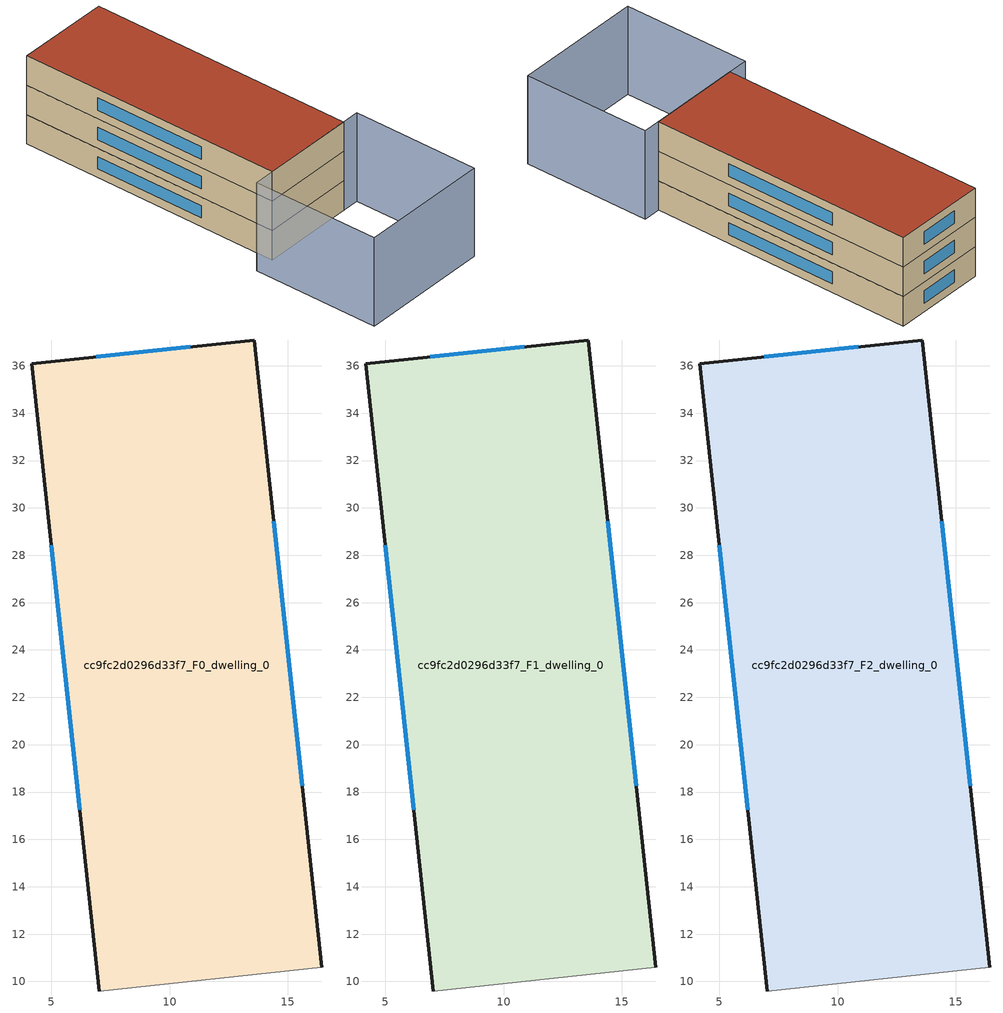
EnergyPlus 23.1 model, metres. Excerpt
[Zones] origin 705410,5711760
cc9fc2d0296d33f7_F0_dwelling_0
 floor ground (EU_floor_Construction): 13.58,37.09 16.42,10.6 7.03,9.6 4.19,36.09 z0
 wall outside (EU_wall_Construction): 16.42,10.6 13.58,37.09 4.19,36.09 7.03,9.6 z0:3
 wall adiabatic (EU_wall_Construction): 7.03,9.6 16.42,10.6 z0:3
 window (EU_Window_Construction): 10.87,36.8 6.9,36.38 / 15.6,18.26 14.4,29.44 / 5.01,28.43 6.2,17.25 z0.87:2.13
cc9fc2d0296d33f7_F1_dwelling_0
 floor to cc9fc2d0296d33f7_F0_dwelling_0 (EU_floor_Construction): 13.58,37.09 16.42,10.6 7.02,9.6 4.19,36.09 z3
 wall outside (EU_wall_Construction): 16.42,10.6 13.58,37.09 4.19,36.09 7.03,9.6 z3:6
 wall adiabatic (EU_wall_Construction): 7.03,9.6 16.42,10.6 z3:6
 window (EU_Window_Construction): 10.87,36.8 6.9,36.38 / 15.6,18.26 14.4,29.44 / 5.01,28.43 6.2,17.25 z3.87:5.13
cc9fc2d0296d33f7_F2_dwelling_0
 floor to cc9fc2d0296d33f7_F1_dwelling_0 (EU_floor_Construction): 13.58,37.09 16.42,10.6 7.02,9.6 4.19,36.09 z6
 wall outside (EU_wall_Construction): 16.42,10.6 13.58,37.09 4.19,36.09 7.03,9.6 z6:9
 wall adiabatic (EU_wall_Construction): 7.03,9.6 16.42,10.6 z6:9
 window (EU_Window_Construction): 10.87,36.8 6.9,36.38 / 15.6,18.26 14.4,29.44 / 5.01,28.43 6.2,17.25 z6.87:8.13
 roof outside (EU_roof_Construction): 16.42,10.6 13.58,37.09 4.19,36.09 7.03,9.6 z9
shading: 19.52,-1.84 6.42,-3.29 / 6.42,-3.29 5.02,9.37 / 5.02,9.37 18.11,10.83 / 18.11,10.83 19.52,-1.84 z0:9
[Building]
EU S2 Campaign: North Axis=0; Terrain=City; Solar Distribution=FullExterior
[Site:Location]
London: Latitude=51.5; Longitude=-0.5; Time Zone=0; Elevation=25
[SizingPeriod:WeatherFileDays]
AnnualSizingPeriod: Begin Month=1; Begin Day of Month=1; End Month=12; End Day of Month=31; Day of Week for Start Day=Monday; Use Weather File Daylight Saving Period=No; Use Weather File Rain and Snow Indicators=No
[MATERIAL]
EU_InternalMass_Material: Roughness=MediumRough; Thickness=0.1; Conductivity=1; Density=1800; Specific Heat=900; Thermal Absorptance=0.9; Solar Absorptance=0.7; Visible Absorptance=0.7
[MATERIAL:NOMASS] Roughness=MediumRough; Thermal Absorptance=0.9; Solar Absorptance=0.7; Visible Absorptance=0.7
Name | Thermal Resistance
EU_wall_NoMass | 0.724719
EU_roof_NoMass | 2.98947
EU_floor_NoMass | 2.39157
[WINDOWMATERIAL:SIMPLEGLAZINGSYSTEM]
EU_Window_SimpleGlazing: UFactor=2.63425; Solar Heat Gain Coefficient=0.76; Visible Transmittance=0.76
[CONSTRUCTION]
EU_wall_Construction: EU_wall_NoMass
EU_roof_Construction: EU_roof_NoMass
EU_floor_Construction: EU_floor_NoMass
EU_Window_Construction: EU_Window_SimpleGlazing
EU_InternalMass_Construction: EU_InternalMass_Material
[ZONE] Type=1; Multiplier=1; Ceiling Height=autocalculate; Floor Area=autocalculate; Part of Total Floor Area=Yes
Name | Volume
cc9fc2d0296d33f7_F0_dwelling_0 | 755.09
cc9fc2d0296d33f7_F1_dwelling_0; cc9fc2d0296d33f7_F2_dwelling_0 | 755.088
[INTERNALMASS] Construction=EU_InternalMass_Construction; Surface Area=251.696
Name | Zone or ZoneList
cc9fc2d0296d33f7_F0_dwelling_0_EU_InternalMass | cc9fc2d0296d33f7_F0_dwelling_0
cc9fc2d0296d33f7_F1_dwelling_0_EU_InternalMass | cc9fc2d0296d33f7_F1_dwelling_0
cc9fc2d0296d33f7_F2_dwelling_0_EU_InternalMass | cc9fc2d0296d33f7_F2_dwelling_0
[OTHEREQUIPMENT] Fuel Type=Electricity; Design Level Calculation Method=Watts/Area; Power per Zone Floor Area=1; Fraction Latent=0; Fraction Radiant=0; Fraction Lost=0; Carbon Dioxide Generation Rate=0; EndUse Subcategory=EU_Step8_InternalGains
Name | Zone or ZoneList or Space or SpaceList | Schedule
EU_Step8_InternalGain_cc9fc2d0296d33f7_F0_dwelling_0_f000 | cc9fc2d0296d33f7_F0_dwelling_0 | EU_Step8_GainSchedule_cc9fc2d0296d33f7_F0_dwelling_0_f000
EU_Step8_InternalGain_cc9fc2d0296d33f7_F1_dwelling_0_f000 | cc9fc2d0296d33f7_F1_dwelling_0 | EU_Step8_GainSchedule_cc9fc2d0296d33f7_F1_dwelling_0_f000
EU_Step8_InternalGain_cc9fc2d0296d33f7_F2_dwelling_0_f000 | cc9fc2d0296d33f7_F2_dwelling_0 | EU_Step8_GainSchedule_cc9fc2d0296d33f7_F2_dwelling_0_f000
[ZONEVENTILATION:DESIGNFLOWRATE] Schedule=EU_AlwaysOn; Design Flow Rate Calculation Method=AirChanges/Hour; Air Changes per Hour=0.418135; Ventilation Type=Natural; Fan Pressure Rise=0; Fan Total Efficiency=1; Constant Term Coefficient=1; Temperature Term Coefficient=0; Velocity Term Coefficient=0; Velocity Squared Term Coefficient=0; Minimum Indoor Temperature=-100; Maximum Indoor Temperature=100; Delta Temperature=-100; Minimum Outdoor Temperature=-100; Maximum Outdoor Temperature=100; Maximum Wind Speed=40
Name | Zone or ZoneList or Space or SpaceList
EU_ConstantAir_cc9fc2d0296d33f7_F0_dwelling_0 | cc9fc2d0296d33f7_F0_dwelling_0
EU_ConstantAir_cc9fc2d0296d33f7_F1_dwelling_0 | cc9fc2d0296d33f7_F1_dwelling_0
EU_ConstantAir_cc9fc2d0296d33f7_F2_dwelling_0 | cc9fc2d0296d33f7_F2_dwelling_0
[HVACTEMPLATE:THERMOSTAT] Constant Heating Setpoint=20; Constant Cooling Setpoint=50
EU_HeatOnly_cc9fc2d0296d33f7_F0_dwelling_0; EU_HeatOnly_cc9fc2d0296d33f7_F1_dwelling_0; EU_HeatOnly_cc9fc2d0296d33f7_F2_dwelling_0
[HVACTEMPLATE:ZONE:IDEALLOADSAIRSYSTEM] System Availability Schedule=EU_AlwaysOn; Maximum Heating Supply Air Temperature=50; Minimum Cooling Supply Air Temperature=13; Maximum Heating Supply Air Humidity Ratio=0.0156; Minimum Cooling Supply Air Humidity Ratio=0.0077; Heating Limit=NoLimit; Cooling Limit=NoLimit; Heating Availability Schedule=EU_AlwaysOn; Cooling Availability Schedule=EU_CoolingOff; Dehumidification Control Type=ConstantSensibleHeatRatio; Cooling Sensible Heat Ratio=0.7; Dehumidification Setpoint=60; Humidification Control Type=None; Humidification Setpoint=30; Outdoor Air Method=None; Outdoor Air Flow Rate per Person=0.00944; Outdoor Air Flow Rate per Zone Floor Area=0; Outdoor Air Flow Rate per Zone=0; Demand Controlled Ventilation Type=None; Outdoor Air Economizer Type=NoEconomizer; Heat Recovery Type=None; Sensible Heat Recovery Effectiveness=0.7; Latent Heat Recovery Effectiveness=0.65
Name | Template Thermostat
cc9fc2d0296d33f7_F0_dwelling_0 | EU_HeatOnly_cc9fc2d0296d33f7_F0_dwelling_0
cc9fc2d0296d33f7_F1_dwelling_0 | EU_HeatOnly_cc9fc2d0296d33f7_F1_dwelling_0
cc9fc2d0296d33f7_F2_dwelling_0 | EU_HeatOnly_cc9fc2d0296d33f7_F2_dwelling_0
[SIZING:ZONE] Zone Cooling Design Supply Air Temperature Input Method=SupplyAirTemperature; Zone Cooling Design Supply Air Temperature=13; Zone Heating Design Supply Air Temperature Input Method=SupplyAirTemperature; Zone Heating Design Supply Air Temperature=50; Zone Cooling Design Supply Air Humidity Ratio=0.008; Zone Heating Design Supply Air Humidity Ratio=0.008; Cooling Design Air Flow Method=DesignDay; Cooling Design Air Flow Rate=0; Cooling Minimum Air Flow per Zone Floor Area=0.000762; Cooling Minimum Air Flow=0; Cooling Minimum Air Flow Fraction=0.2; Heating Design Air Flow Method=DesignDay; Heating Design Air Flow Rate=0; Heating Maximum Air Flow per Zone Floor Area=0.002032; Heating Maximum Air Flow=0.141576; Heating Maximum Air Flow Fraction=0.3; Account for Dedicated Outdoor Air System=No; Dedicated Outdoor Air System Control Strategy=NeutralSupplyAir; Dedicated Outdoor Air Low Setpoint Temperature for Design=autosize; Dedicated Outdoor Air High Setpoint Temperature for Design=autosize; Zone Load Sizing Method=Sensible Load Only No Latent Load; Zone Latent Cooling Design Supply Air Humidity Ratio Input Method=HumidityRatioDifference; Zone Cooling Design Supply Air Humidity Ratio Difference=0.005; Zone Latent Heating Design Supply Air Humidity Ratio Input Method=HumidityRatioDifference; Zone Humidification Design Supply Air Humidity Ratio Difference=0.005
cc9fc2d0296d33f7_F0_dwelling_0; cc9fc2d0296d33f7_F1_dwelling_0; cc9fc2d0296d33f7_F2_dwelling_0
[SCHEDULE:CONSTANT]
Name | Hourly Value
EU_AlwaysOn | 1
EU_CoolingOff | 0
[SCHEDULE:FILE] Column Number=1; Rows to Skip at Top=0; Number of Hours of Data=8760; Column Separator=Comma; Interpolate to Timestep=No; Minutes per Item=60; Adjust Schedule for Daylight Savings=Yes
Name | File
EU_Step8_GainSchedule_cc9fc2d0296d33f7_F0_dwelling_0_f000 | ../../schedules/cc9fc2d0296d33f7/cc9fc2d0296d33f7_F0_dwelling_0_f000_gain.csv
EU_Step8_GainSchedule_cc9fc2d0296d33f7_F1_dwelling_0_f000 | ../../schedules/cc9fc2d0296d33f7/cc9fc2d0296d33f7_F1_dwelling_0_f000_gain.csv
EU_Step8_GainSchedule_cc9fc2d0296d33f7_F2_dwelling_0_f000 | ../../schedules/cc9fc2d0296d33f7/cc9fc2d0296d33f7_F2_dwelling_0_f000_gain.csv
